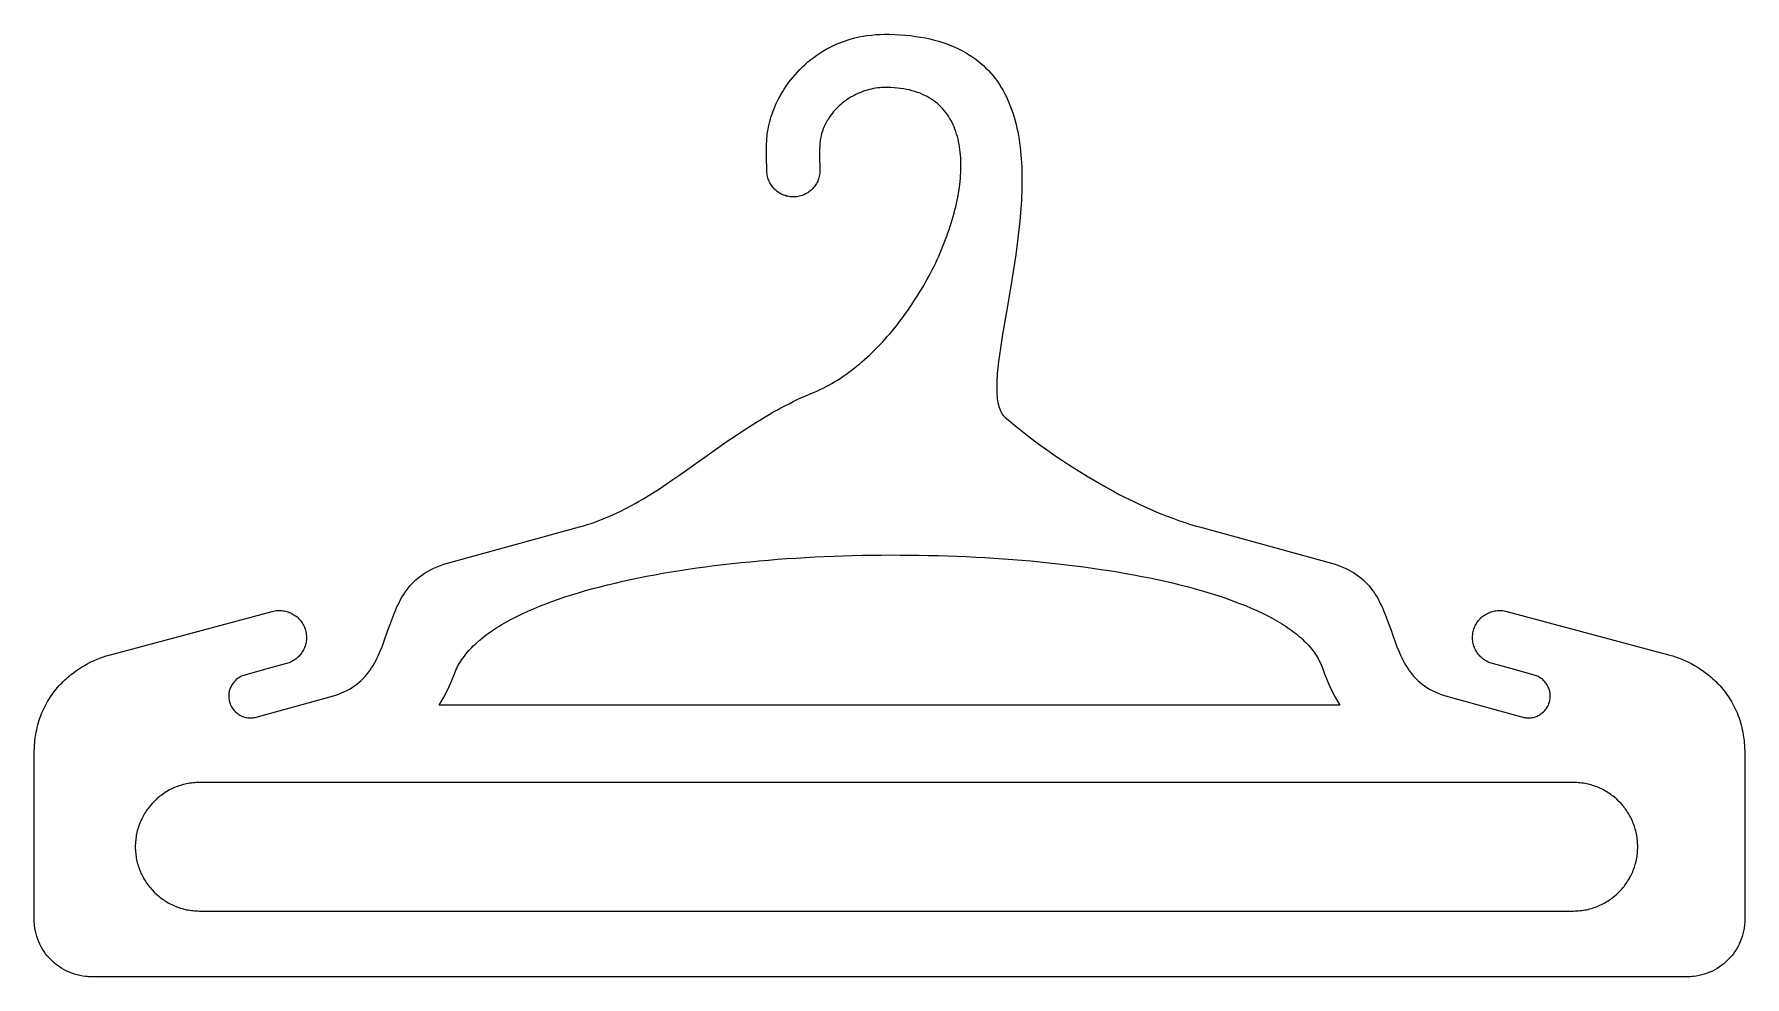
# Model space of a CAD drawing. Extents: x 27 to 2943, y 104 to 2866.
# Drawn here: x 2040.9 to 2390.9, y 1357.7 to 1550.4 of the extents above; entities that cross this region are included whole.
import ezdxf

# ---------------------------------------------------------------- set-up
doc = ezdxf.new("R2010")
doc.units = 0
doc.layers.add('IMPORT_-_HANGER_PACK_EPS', color=18, linetype='CONTINUOUS')

msp = doc.modelspace()

# ---------------------------------------------------------------- linework, layer by layer
at = {"layer": 'IMPORT_-_HANGER_PACK_EPS'}
for points in [[(2201.66, 1522.77), (2201.66, 1522.49), (2201.65, 1522.21), (2201.62, 1521.94), (2201.58, 1521.67), (2201.53, 1521.41), (2201.46, 1521.15), (2201.39, 1520.89), (2201.3, 1520.64), (2201.2, 1520.4), (2201.08, 1520.16), (2200.96, 1519.93), (2200.83, 1519.7), (2200.68, 1519.49), (2200.53, 1519.28), (2200.36, 1519.07), (2200.19, 1518.88), (2200, 1518.69), (2199.81, 1518.52), (2199.61, 1518.35), (2199.4, 1518.19), (2199.19, 1518.04), (2198.96, 1517.91), (2198.73, 1517.78), (2198.5, 1517.66), (2198.25, 1517.56), (2198, 1517.46), (2197.75, 1517.38), (2197.49, 1517.31), (2197.22, 1517.26), (2196.95, 1517.21), (2196.68, 1517.18), (2196.4, 1517.17), (2196.12, 1517.17), (2195.84, 1517.18), (2195.57, 1517.2), (2195.3, 1517.24), (2195.03, 1517.3), (2194.77, 1517.36), (2194.52, 1517.44), (2194.27, 1517.53), (2194.02, 1517.63), (2193.79, 1517.74), (2193.55, 1517.87), (2193.33, 1518), (2193.11, 1518.15), (2192.9, 1518.3), (2192.7, 1518.46), (2192.5, 1518.64), (2192.32, 1518.82), (2192.14, 1519.01), (2191.97, 1519.21), (2191.82, 1519.42), (2191.67, 1519.64), (2191.53, 1519.86), (2191.4, 1520.09), (2191.29, 1520.33), (2191.18, 1520.57), (2191.09, 1520.82), (2191.01, 1521.08), (2190.94, 1521.34), (2190.88, 1521.6), (2190.84, 1521.88), (2190.81, 1522.15), (2190.79, 1522.43), (2190.77, 1523.12), (2190.72, 1524.98), (2190.7, 1525.92), (2190.7, 1526.86), (2190.72, 1527.79), (2190.77, 1528.7), (2190.8, 1529.14), (2190.84, 1529.58), (2190.89, 1530.01), (2190.95, 1530.43), (2191, 1530.7), (2191.06, 1530.97), (2191.16, 1531.51), (2191.28, 1532.04), (2191.41, 1532.57), (2191.54, 1533.09), (2191.69, 1533.6), (2191.86, 1534.1), (2192.03, 1534.59), (2192.21, 1535.08), (2192.43, 1535.62), (2192.66, 1536.15), (2192.91, 1536.68), (2193.17, 1537.2), (2193.45, 1537.71), (2193.74, 1538.22), (2194.04, 1538.73), (2194.36, 1539.22), (2194.77, 1539.83), (2195.19, 1540.43), (2195.63, 1541.02), (2196.09, 1541.59), (2196.57, 1542.16), (2197.06, 1542.71), (2197.57, 1543.25), (2198.1, 1543.77), (2198.64, 1544.28), (2199.2, 1544.77), (2199.78, 1545.25), (2200.38, 1545.71), (2200.99, 1546.15), (2201.61, 1546.57), (2202.26, 1546.98), (2202.92, 1547.37), (2203.6, 1547.73), (2204.29, 1548.08), (2205.01, 1548.41), (2205.74, 1548.71), (2206.48, 1548.99), (2207.25, 1549.25), (2208.03, 1549.48), (2208.83, 1549.7), (2209.64, 1549.88), (2210.47, 1550.04), (2211.32, 1550.18), (2212.19, 1550.28), (2213.07, 1550.37), (2213.97, 1550.42), (2214.89, 1550.44), (2215.83, 1550.44), (2216.98, 1550.4), (2218.09, 1550.34), (2219.18, 1550.25), (2220.24, 1550.15), (2221.26, 1550.01), (2222.26, 1549.86), (2223.23, 1549.68), (2224.17, 1549.48), (2225.08, 1549.26), (2225.97, 1549.01), (2226.82, 1548.75), (2227.65, 1548.46), (2228.46, 1548.15), (2229.23, 1547.82), (2229.98, 1547.48), (2230.71, 1547.11), (2231.41, 1546.73), (2232.08, 1546.32), (2232.73, 1545.9), (2233.36, 1545.46), (2233.96, 1545), (2234.54, 1544.53), (2235.1, 1544.04), (2235.63, 1543.53), (2236.14, 1543), (2236.63, 1542.46), (2237.1, 1541.91), (2237.55, 1541.34), (2237.97, 1540.75), (2238.38, 1540.15), (2238.76, 1539.54), (2239.13, 1538.91), (2239.48, 1538.28), (2239.8, 1537.62), (2240.11, 1536.96), (2240.4, 1536.28), (2240.68, 1535.59), (2240.93, 1534.89), (2241.17, 1534.18), (2241.4, 1533.46), (2241.6, 1532.73), (2241.79, 1531.99), (2241.97, 1531.24), (2242.13, 1530.48), (2242.27, 1529.71), (2242.4, 1528.93), (2242.52, 1528.15), (2242.62, 1527.36), (2242.71, 1526.56), (2242.79, 1525.75), (2242.85, 1524.94), (2242.9, 1524.12), (2242.94, 1523.3), (2242.97, 1522.47), (2242.99, 1521.63), (2243, 1520.79), (2242.99, 1519.95), (2242.98, 1519.1), (2242.96, 1518.25), (2242.92, 1517.4), (2242.88, 1516.54), (2242.83, 1515.68), (2242.71, 1513.95), (2242.56, 1512.22), (2242.38, 1510.49), (2242.18, 1508.76), (2241.95, 1507.03), (2241.72, 1505.31), (2241.46, 1503.6), (2241.2, 1501.9), (2240.92, 1500.21), (2240.36, 1496.9), (2239.8, 1493.69), (2239.27, 1490.6), (2239.02, 1489.1), (2238.78, 1487.65), (2238.57, 1486.23), (2238.37, 1484.87), (2238.2, 1483.55), (2238.06, 1482.28), (2237.95, 1481.06), (2237.9, 1480.47), (2237.87, 1479.9), (2237.84, 1479.35), (2237.83, 1478.8), (2237.82, 1478.28), (2237.82, 1477.77), (2237.84, 1477.27), (2237.86, 1476.8), (2237.9, 1476.34), (2237.95, 1475.89), (2238.01, 1475.47), (2238.08, 1475.06), (2238.16, 1474.68), (2238.26, 1474.31), (2238.37, 1473.96), (2238.5, 1473.63), (2238.64, 1473.32), (2238.79, 1473.03), (2238.96, 1472.76), (2239.15, 1472.51), (2239.35, 1472.29), (2239.57, 1472.09), (2240.48, 1471.31), (2241.44, 1470.52), (2242.42, 1469.73), (2243.44, 1468.93), (2244.48, 1468.12), (2245.56, 1467.31), (2246.66, 1466.5), (2247.79, 1465.68), (2248.94, 1464.87), (2250.12, 1464.06), (2251.32, 1463.25), (2252.54, 1462.44), (2253.78, 1461.65), (2255.04, 1460.86), (2256.31, 1460.07), (2257.61, 1459.3), (2258.91, 1458.55), (2260.23, 1457.8), (2261.56, 1457.08), (2262.9, 1456.36), (2264.25, 1455.67), (2265.61, 1455), (2266.97, 1454.35), (2268.34, 1453.72), (2269.71, 1453.11), (2271.09, 1452.54), (2272.47, 1451.98), (2273.85, 1451.46), (2275.22, 1450.97), (2275.91, 1450.74), (2276.6, 1450.51), (2277.28, 1450.29), (2277.97, 1450.08), (2278.65, 1449.88), (2279.33, 1449.69), (2306.31, 1442.28), (2307.06, 1442.06), (2307.77, 1441.82), (2308.44, 1441.56), (2309.09, 1441.29), (2309.7, 1440.99), (2310.29, 1440.68), (2310.84, 1440.35), (2311.37, 1440), (2311.87, 1439.64), (2312.34, 1439.26), (2312.79, 1438.87), (2313.22, 1438.47), (2313.62, 1438.05), (2314.01, 1437.63), (2314.37, 1437.19), (2314.71, 1436.73), (2315.04, 1436.27), (2315.35, 1435.8), (2315.64, 1435.32), (2315.92, 1434.83), (2316.18, 1434.34), (2316.44, 1433.84), (2316.68, 1433.33), (2316.91, 1432.81), (2317.13, 1432.29), (2317.34, 1431.77), (2317.75, 1430.71), (2318.13, 1429.64), (2318.51, 1428.56), (2318.88, 1427.49), (2319.26, 1426.42), (2319.66, 1425.37), (2319.86, 1424.85), (2320.08, 1424.33), (2320.3, 1423.81), (2320.53, 1423.31), (2320.77, 1422.81), (2321.02, 1422.32), (2321.29, 1421.83), (2321.57, 1421.36), (2321.86, 1420.89), (2322.17, 1420.43), (2322.5, 1419.99), (2322.84, 1419.55), (2323.2, 1419.13), (2323.59, 1418.72), (2323.99, 1418.32), (2324.42, 1417.94), (2324.87, 1417.57), (2325.34, 1417.21), (2325.84, 1416.87), (2326.37, 1416.55), (2326.92, 1416.25), (2327.51, 1415.96), (2328.12, 1415.69), (2328.77, 1415.44), (2329.44, 1415.21), (2330.15, 1415), (2345.45, 1410.8), (2345.67, 1410.74), (2345.89, 1410.7), (2346.11, 1410.67), (2346.33, 1410.65), (2346.56, 1410.64), (2346.78, 1410.64), (2346.99, 1410.66), (2347.21, 1410.68), (2347.42, 1410.71), (2347.64, 1410.76), (2347.84, 1410.81), (2348.05, 1410.88), (2348.25, 1410.95), (2348.45, 1411.03), (2348.64, 1411.13), (2348.83, 1411.23), (2349.01, 1411.34), (2349.19, 1411.46), (2349.37, 1411.59), (2349.53, 1411.72), (2349.69, 1411.86), (2349.85, 1412.02), (2349.99, 1412.18), (2350.13, 1412.34), (2350.26, 1412.52), (2350.38, 1412.7), (2350.5, 1412.88), (2350.6, 1413.08), (2350.7, 1413.28), (2350.79, 1413.49), (2350.86, 1413.7), (2350.93, 1413.92), (2350.98, 1414.14), (2351.03, 1414.36), (2351.06, 1414.59), (2351.08, 1414.81), (2351.09, 1415.03), (2351.08, 1415.25), (2351.07, 1415.47), (2351.05, 1415.68), (2351.01, 1415.9), (2350.97, 1416.11), (2350.92, 1416.32), (2350.85, 1416.52), (2350.78, 1416.72), (2350.69, 1416.92), (2350.6, 1417.12), (2350.5, 1417.3), (2350.39, 1417.49), (2350.27, 1417.67), (2350.14, 1417.84), (2350.01, 1418.01), (2349.86, 1418.17), (2349.71, 1418.32), (2349.55, 1418.47), (2349.39, 1418.6), (2349.21, 1418.73), (2349.03, 1418.86), (2348.84, 1418.97), (2348.65, 1419.08), (2348.45, 1419.17), (2348.24, 1419.26), (2348.03, 1419.34), (2347.81, 1419.4), (2343.74, 1420.52), (2339.25, 1421.75), (2338.98, 1421.83), (2338.72, 1421.93), (2338.46, 1422.04), (2338.21, 1422.16), (2337.97, 1422.29), (2337.73, 1422.43), (2337.51, 1422.58), (2337.29, 1422.74), (2337.09, 1422.91), (2336.89, 1423.1), (2336.7, 1423.29), (2336.52, 1423.49), (2336.35, 1423.69), (2336.2, 1423.91), (2336.05, 1424.13), (2335.91, 1424.36), (2335.79, 1424.59), (2335.67, 1424.83), (2335.57, 1425.08), (2335.48, 1425.33), (2335.4, 1425.58), (2335.33, 1425.84), (2335.27, 1426.1), (2335.23, 1426.37), (2335.2, 1426.64), (2335.19, 1426.91), (2335.18, 1427.18), (2335.19, 1427.45), (2335.22, 1427.73), (2335.26, 1428.01), (2335.31, 1428.28), (2335.38, 1428.56), (2335.46, 1428.83), (2335.56, 1429.09), (2335.66, 1429.35), (2335.78, 1429.6), (2335.91, 1429.84), (2336.05, 1430.07), (2336.21, 1430.3), (2336.37, 1430.51), (2336.54, 1430.72), (2336.72, 1430.91), (2336.91, 1431.1), (2337.11, 1431.28), (2337.32, 1431.45), (2337.53, 1431.61), (2337.75, 1431.75), (2337.98, 1431.89), (2338.22, 1432.02), (2338.46, 1432.13), (2338.7, 1432.23), (2338.95, 1432.33), (2339.21, 1432.4), (2339.46, 1432.47), (2339.73, 1432.53), (2339.99, 1432.57), (2340.26, 1432.6), (2340.53, 1432.62), (2340.81, 1432.62), (2341.08, 1432.61), (2341.36, 1432.59), (2341.63, 1432.55), (2341.91, 1432.5), (2342.18, 1432.43), (2375.55, 1423.48), (2376.14, 1423.31), (2376.74, 1423.12), (2377.36, 1422.9), (2377.99, 1422.65), (2378.63, 1422.38), (2379.27, 1422.08), (2379.92, 1421.75), (2380.57, 1421.39), (2381.22, 1421.01), (2381.86, 1420.59), (2382.5, 1420.15), (2383.13, 1419.68), (2383.45, 1419.43), (2383.76, 1419.18), (2384.07, 1418.91), (2384.37, 1418.64), (2384.67, 1418.36), (2384.97, 1418.08), (2385.26, 1417.78), (2385.55, 1417.48), (2385.83, 1417.17), (2386.11, 1416.85), (2386.39, 1416.53), (2386.66, 1416.19), (2386.92, 1415.85), (2387.18, 1415.5), (2387.43, 1415.14), (2387.68, 1414.77), (2387.91, 1414.39), (2388.14, 1414.01), (2388.37, 1413.62), (2388.58, 1413.21), (2388.79, 1412.8), (2388.99, 1412.39), (2389.18, 1411.96), (2389.37, 1411.52), (2389.54, 1411.07), (2389.71, 1410.62), (2389.86, 1410.16), (2390.01, 1409.68), (2390.14, 1409.2), (2390.27, 1408.71), (2390.38, 1408.21), (2390.49, 1407.7), (2390.58, 1407.18), (2390.66, 1406.66), (2390.73, 1406.12), (2390.79, 1405.57), (2390.83, 1405.01), (2390.86, 1404.45), (2390.88, 1403.87), (2390.89, 1403.29), (2390.89, 1369.42), (2390.89, 1369.12), (2390.87, 1368.82), (2390.86, 1368.52), (2390.83, 1368.23), (2390.75, 1367.64), (2390.65, 1367.07), (2390.52, 1366.5), (2390.36, 1365.95), (2390.18, 1365.41), (2389.97, 1364.87), (2389.73, 1364.36), (2389.47, 1363.85), (2389.19, 1363.36), (2388.88, 1362.89), (2388.56, 1362.43), (2388.21, 1361.98), (2387.84, 1361.56), (2387.45, 1361.15), (2387.04, 1360.76), (2386.62, 1360.39), (2386.18, 1360.05), (2385.72, 1359.72), (2385.24, 1359.41), (2384.75, 1359.13), (2384.25, 1358.87), (2383.73, 1358.64), (2383.2, 1358.43), (2382.65, 1358.24), (2382.1, 1358.08), (2381.53, 1357.95), (2380.96, 1357.85), (2380.37, 1357.77), (2380.08, 1357.75), (2379.78, 1357.73), (2379.48, 1357.72), (2379.18, 1357.71), (2215.89, 1357.71), (2052.6, 1357.71), (2052.3, 1357.72), (2052, 1357.73), (2051.7, 1357.75), (2051.41, 1357.77), (2050.82, 1357.85), (2050.25, 1357.95), (2049.68, 1358.08), (2049.13, 1358.24), (2048.58, 1358.43), (2048.05, 1358.64), (2047.54, 1358.87), (2047.03, 1359.13), (2046.54, 1359.41), (2046.07, 1359.72), (2045.61, 1360.05), (2045.16, 1360.39), (2044.74, 1360.76), (2044.33, 1361.15), (2043.94, 1361.56), (2043.57, 1361.98), (2043.22, 1362.43), (2042.9, 1362.89), (2042.59, 1363.36), (2042.31, 1363.85), (2042.05, 1364.36), (2041.81, 1364.87), (2041.6, 1365.41), (2041.42, 1365.95), (2041.26, 1366.5), (2041.13, 1367.07), (2041.03, 1367.64), (2040.95, 1368.23), (2040.92, 1368.52), (2040.91, 1368.82), (2040.89, 1369.12), (2040.89, 1369.42), (2040.89, 1403.29), (2040.9, 1403.87), (2040.92, 1404.45), (2040.95, 1405.01), (2040.99, 1405.57), (2041.05, 1406.12), (2041.12, 1406.66), (2041.2, 1407.18), (2041.29, 1407.7), (2041.4, 1408.21), (2041.51, 1408.71), (2041.64, 1409.2), (2041.77, 1409.68), (2041.92, 1410.16), (2042.07, 1410.62), (2042.24, 1411.07), (2042.41, 1411.52), (2042.6, 1411.96), (2042.79, 1412.39), (2042.99, 1412.8), (2043.2, 1413.21), (2043.41, 1413.62), (2043.64, 1414.01), (2043.87, 1414.39), (2044.11, 1414.77), (2044.35, 1415.14), (2044.6, 1415.5), (2044.86, 1415.85), (2045.12, 1416.19), (2045.39, 1416.53), (2045.67, 1416.85), (2045.95, 1417.17), (2046.23, 1417.48), (2046.52, 1417.78), (2046.81, 1418.08), (2047.11, 1418.36), (2047.41, 1418.64), (2047.72, 1418.91), (2048.02, 1419.18), (2048.33, 1419.43), (2048.65, 1419.68), (2049.28, 1420.15), (2049.92, 1420.59), (2050.57, 1421.01), (2051.21, 1421.39), (2051.86, 1421.75), (2052.51, 1422.08), (2053.15, 1422.38), (2053.79, 1422.65), (2054.42, 1422.9), (2055.04, 1423.12), (2055.64, 1423.31), (2056.24, 1423.48), (2089.6, 1432.43), (2089.87, 1432.5), (2090.15, 1432.55), (2090.42, 1432.59), (2090.7, 1432.61), (2090.97, 1432.62), (2091.25, 1432.62), (2091.52, 1432.6), (2091.79, 1432.57), (2092.05, 1432.53), (2092.32, 1432.47), (2092.57, 1432.4), (2092.83, 1432.33), (2093.08, 1432.23), (2093.33, 1432.13), (2093.57, 1432.02), (2093.8, 1431.89), (2094.03, 1431.75), (2094.25, 1431.61), (2094.46, 1431.45), (2094.67, 1431.28), (2094.87, 1431.1), (2095.06, 1430.91), (2095.24, 1430.72), (2095.41, 1430.51), (2095.57, 1430.3), (2095.73, 1430.07), (2095.87, 1429.84), (2096, 1429.6), (2096.12, 1429.35), (2096.22, 1429.09), (2096.32, 1428.83), (2096.4, 1428.56), (2096.47, 1428.28), (2096.52, 1428.01), (2096.56, 1427.73), (2096.59, 1427.45), (2096.6, 1427.18), (2096.6, 1426.91), (2096.58, 1426.64), (2096.55, 1426.37), (2096.51, 1426.1), (2096.45, 1425.84), (2096.38, 1425.58), (2096.3, 1425.33), (2096.21, 1425.08), (2096.11, 1424.83), (2095.99, 1424.59), (2095.87, 1424.36), (2095.73, 1424.13), (2095.58, 1423.91), (2095.43, 1423.69), (2095.26, 1423.49), (2095.08, 1423.29), (2094.89, 1423.1), (2094.69, 1422.91), (2094.49, 1422.74), (2094.27, 1422.58), (2094.05, 1422.43), (2093.81, 1422.29), (2093.57, 1422.16), (2093.32, 1422.04), (2093.07, 1421.93), (2092.8, 1421.83), (2092.53, 1421.75), (2088.04, 1420.52), (2083.97, 1419.4), (2083.75, 1419.34), (2083.54, 1419.26), (2083.33, 1419.17), (2083.13, 1419.08), (2082.94, 1418.97), (2082.75, 1418.86), (2082.57, 1418.73), (2082.39, 1418.6), (2082.23, 1418.47), (2082.07, 1418.32), (2081.92, 1418.17), (2081.77, 1418.01), (2081.64, 1417.84), (2081.51, 1417.67), (2081.39, 1417.49), (2081.28, 1417.3), (2081.18, 1417.12), (2081.09, 1416.92), (2081, 1416.72), (2080.93, 1416.52), (2080.87, 1416.32), (2080.81, 1416.11), (2080.77, 1415.9), (2080.73, 1415.68), (2080.71, 1415.47), (2080.7, 1415.25), (2080.69, 1415.03), (2080.7, 1414.81), (2080.72, 1414.59), (2080.75, 1414.36), (2080.8, 1414.14), (2080.85, 1413.92), (2080.92, 1413.7), (2080.99, 1413.49), (2081.08, 1413.28), (2081.18, 1413.08), (2081.28, 1412.88), (2081.4, 1412.7), (2081.52, 1412.52), (2081.65, 1412.34), (2081.79, 1412.18), (2081.93, 1412.02), (2082.09, 1411.86), (2082.25, 1411.72), (2082.41, 1411.59), (2082.59, 1411.46), (2082.77, 1411.34), (2082.95, 1411.23), (2083.14, 1411.13), (2083.33, 1411.03), (2083.53, 1410.95), (2083.73, 1410.88), (2083.94, 1410.81), (2084.15, 1410.76), (2084.36, 1410.71), (2084.57, 1410.68), (2084.79, 1410.66), (2085.01, 1410.64), (2085.23, 1410.64), (2085.45, 1410.65), (2085.67, 1410.67), (2085.89, 1410.7), (2086.11, 1410.74), (2086.33, 1410.8), (2101.63, 1415), (2102.34, 1415.21), (2103.01, 1415.44), (2103.66, 1415.69), (2104.27, 1415.96), (2104.86, 1416.25), (2105.41, 1416.55), (2105.94, 1416.87), (2106.44, 1417.21), (2106.91, 1417.57), (2107.36, 1417.94), (2107.79, 1418.32), (2108.2, 1418.72), (2108.58, 1419.13), (2108.94, 1419.55), (2109.29, 1419.99), (2109.61, 1420.43), (2109.92, 1420.89), (2110.21, 1421.36), (2110.49, 1421.83), (2110.76, 1422.32), (2111.01, 1422.81), (2111.25, 1423.31), (2111.48, 1423.81), (2111.7, 1424.33), (2111.92, 1424.85), (2112.12, 1425.37), (2112.52, 1426.42), (2113.27, 1428.56), (2113.65, 1429.64), (2114.03, 1430.71), (2114.44, 1431.77), (2114.65, 1432.29), (2114.87, 1432.81), (2115.1, 1433.33), (2115.35, 1433.84), (2115.6, 1434.34), (2115.86, 1434.83), (2116.14, 1435.32), (2116.43, 1435.8), (2116.74, 1436.27), (2117.07, 1436.73), (2117.41, 1437.19), (2117.78, 1437.63), (2118.16, 1438.05), (2118.56, 1438.47), (2118.99, 1438.87), (2119.44, 1439.26), (2119.91, 1439.64), (2120.41, 1440), (2120.94, 1440.35), (2121.5, 1440.68), (2122.08, 1440.99), (2122.69, 1441.29), (2123.34, 1441.56), (2124.01, 1441.82), (2124.72, 1442.06), (2125.47, 1442.28), (2152.45, 1449.69), (2153.25, 1449.92), (2154.05, 1450.16), (2154.84, 1450.42), (2155.62, 1450.69), (2156.4, 1450.98), (2157.17, 1451.28), (2157.93, 1451.59), (2158.68, 1451.91), (2159.44, 1452.25), (2160.18, 1452.59), (2160.92, 1452.95), (2161.65, 1453.32), (2162.38, 1453.7), (2163.11, 1454.09), (2163.83, 1454.48), (2164.55, 1454.89), (2165.26, 1455.31), (2165.98, 1455.73), (2167.39, 1456.6), (2168.8, 1457.5), (2170.2, 1458.42), (2171.59, 1459.37), (2172.99, 1460.33), (2175.78, 1462.3), (2178.59, 1464.31), (2180.02, 1465.32), (2181.45, 1466.33), (2182.9, 1467.34), (2184.37, 1468.34), (2185.85, 1469.33), (2187.36, 1470.31), (2188.9, 1471.27), (2189.67, 1471.74), (2190.46, 1472.21), (2191.25, 1472.67), (2192.05, 1473.13), (2192.86, 1473.58), (2193.67, 1474.03), (2194.5, 1474.46), (2195.33, 1474.89), (2196.17, 1475.31), (2197.02, 1475.72), (2197.88, 1476.13), (2198.76, 1476.52), (2199.64, 1476.91), (2200.53, 1477.28), (2201.13, 1477.54), (2201.72, 1477.81), (2202.31, 1478.09), (2202.9, 1478.39), (2203.49, 1478.7), (2204.07, 1479.02), (2204.65, 1479.36), (2205.23, 1479.72), (2205.8, 1480.08), (2206.37, 1480.46), (2206.94, 1480.85), (2207.5, 1481.26), (2208.06, 1481.67), (2208.62, 1482.1), (2209.17, 1482.54), (2209.72, 1482.99), (2210.26, 1483.45), (2210.8, 1483.92), (2211.34, 1484.41), (2211.87, 1484.9), (2212.39, 1485.4), (2212.91, 1485.91), (2213.43, 1486.43), (2213.94, 1486.96), (2214.44, 1487.5), (2214.94, 1488.05), (2215.44, 1488.61), (2215.93, 1489.17), (2216.41, 1489.74), (2216.89, 1490.32), (2217.36, 1490.91), (2217.83, 1491.5), (2218.28, 1492.1), (2218.74, 1492.71), (2219.18, 1493.32), (2219.62, 1493.94), (2220.06, 1494.56), (2220.48, 1495.19), (2220.9, 1495.83), (2221.31, 1496.46), (2221.72, 1497.11), (2222.12, 1497.75), (2222.51, 1498.41), (2222.89, 1499.06), (2223.26, 1499.72), (2223.63, 1500.38), (2223.99, 1501.05), (2224.34, 1501.71), (2224.68, 1502.38), (2225.01, 1503.05), (2225.34, 1503.73), (2225.65, 1504.4), (2225.96, 1505.08), (2226.26, 1505.75), (2226.55, 1506.43), (2226.83, 1507.11), (2227.1, 1507.79), (2227.37, 1508.47), (2227.62, 1509.14), (2227.86, 1509.82), (2228.09, 1510.5), (2228.32, 1511.17), (2228.53, 1511.84), (2228.73, 1512.52), (2228.93, 1513.19), (2229.11, 1513.85), (2229.28, 1514.52), (2229.44, 1515.18), (2229.59, 1515.84), (2229.73, 1516.49), (2229.86, 1517.15), (2229.98, 1517.8), (2230.08, 1518.44), (2230.18, 1519.08), (2230.26, 1519.71), (2230.33, 1520.34), (2230.39, 1520.97), (2230.44, 1521.59), (2230.47, 1522.2), (2230.5, 1522.81), (2230.51, 1523.41), (2230.5, 1524), (2230.49, 1524.59), (2230.46, 1525.17), (2230.42, 1525.74), (2230.37, 1526.31), (2230.31, 1526.87), (2230.23, 1527.42), (2230.13, 1527.96), (2230.03, 1528.49), (2229.91, 1529.01), (2229.78, 1529.52), (2229.63, 1530.03), (2229.47, 1530.52), (2229.29, 1531.01), (2229.1, 1531.48), (2228.9, 1531.94), (2228.68, 1532.4), (2228.45, 1532.84), (2228.2, 1533.27), (2227.94, 1533.68), (2227.66, 1534.09), (2227.37, 1534.48), (2227.06, 1534.86), (2226.74, 1535.23), (2226.4, 1535.59), (2226.05, 1535.93), (2225.68, 1536.26), (2225.29, 1536.57), (2224.89, 1536.87), (2224.48, 1537.16), (2224.04, 1537.43), (2223.59, 1537.69), (2223.12, 1537.93), (2222.64, 1538.15), (2222.14, 1538.36), (2221.62, 1538.56), (2221.09, 1538.73), (2220.54, 1538.89), (2219.97, 1539.04), (2219.39, 1539.16), (2218.78, 1539.27), (2218.16, 1539.37), (2217.52, 1539.44), (2216.87, 1539.49), (2216.19, 1539.53), (2215.5, 1539.55), (2214.79, 1539.55), (2214.76, 1539.55), (2214.33, 1539.53), (2213.9, 1539.5), (2213.48, 1539.45), (2213.05, 1539.39), (2212.63, 1539.32), (2212.21, 1539.23), (2211.8, 1539.14), (2211.39, 1539.03), (2210.98, 1538.91), (2210.58, 1538.77), (2210.18, 1538.63), (2209.79, 1538.48), (2209.41, 1538.31), (2209.03, 1538.13), (2208.65, 1537.94), (2208.28, 1537.74), (2207.92, 1537.54), (2207.57, 1537.32), (2207.22, 1537.09), (2206.88, 1536.85), (2206.55, 1536.6), (2206.22, 1536.34), (2205.91, 1536.08), (2205.6, 1535.8), (2205.3, 1535.52), (2205.01, 1535.22), (2204.73, 1534.92), (2204.46, 1534.61), (2204.2, 1534.3), (2203.94, 1533.97), (2203.7, 1533.64), (2203.47, 1533.3), (2203.31, 1533.04), (2203.16, 1532.78), (2203.01, 1532.52), (2202.86, 1532.25), (2202.73, 1531.97), (2202.6, 1531.69), (2202.47, 1531.41), (2202.35, 1531.12), (2202.17, 1530.62), (2202.01, 1530.13), (2201.88, 1529.64), (2201.77, 1529.15), (2201.73, 1528.77), (2201.69, 1528.5), (2201.66, 1528.21), (2201.61, 1527.61), (2201.59, 1526.96), (2201.58, 1526.28), (2201.58, 1525.59), (2201.6, 1524.88), (2201.64, 1523.46), (2201.66, 1522.77)], [(2308, 1413.24), (2123.78, 1413.24), (2124.72, 1414.9), (2125.56, 1416.58), (2126.26, 1418.17), (2126.86, 1419.64), (2127, 1420.02), (2127.17, 1420.4), (2127.34, 1420.77), (2127.53, 1421.14), (2127.73, 1421.51), (2127.94, 1421.87), (2128.17, 1422.24), (2128.4, 1422.59), (2128.65, 1422.95), (2128.92, 1423.3), (2129.19, 1423.65), (2129.47, 1424), (2129.77, 1424.34), (2130.08, 1424.68), (2130.4, 1425.02), (2130.73, 1425.35), (2131.08, 1425.68), (2131.43, 1426.01), (2131.8, 1426.33), (2132.18, 1426.66), (2132.56, 1426.98), (2132.96, 1427.29), (2133.37, 1427.6), (2133.79, 1427.91), (2134.23, 1428.22), (2134.67, 1428.53), (2135.12, 1428.83), (2135.58, 1429.12), (2136.05, 1429.42), (2136.54, 1429.71), (2137.03, 1430), (2137.53, 1430.29), (2138.57, 1430.85), (2139.64, 1431.4), (2140.75, 1431.94), (2141.89, 1432.47), (2143.07, 1432.98), (2144.29, 1433.48), (2145.54, 1433.98), (2146.83, 1434.45), (2148.14, 1434.92), (2149.49, 1435.38), (2150.87, 1435.82), (2152.28, 1436.25), (2153.72, 1436.67), (2155.19, 1437.08), (2156.68, 1437.48), (2158.2, 1437.86), (2159.75, 1438.23), (2161.32, 1438.59), (2162.92, 1438.94), (2164.54, 1439.28), (2166.18, 1439.6), (2167.85, 1439.92), (2169.53, 1440.22), (2171.24, 1440.51), (2172.96, 1440.79), (2174.71, 1441.05), (2176.47, 1441.31), (2178.25, 1441.55), (2180.04, 1441.78), (2181.85, 1442), (2183.68, 1442.21), (2185.52, 1442.4), (2187.37, 1442.59), (2189.23, 1442.76), (2191.11, 1442.92), (2192.99, 1443.07), (2194.89, 1443.21), (2196.79, 1443.34), (2198.7, 1443.45), (2200.62, 1443.55), (2202.54, 1443.64), (2204.47, 1443.72), (2206.41, 1443.79), (2208.35, 1443.85), (2210.29, 1443.89), (2212.23, 1443.92), (2214.18, 1443.95), (2216.12, 1443.96), (2218.07, 1443.95), (2220.01, 1443.94), (2221.96, 1443.92), (2223.9, 1443.88), (2225.83, 1443.83), (2227.76, 1443.77), (2229.69, 1443.7), (2231.61, 1443.62), (2233.53, 1443.53), (2235.43, 1443.42), (2237.33, 1443.31), (2239.22, 1443.18), (2241.1, 1443.04), (2242.97, 1442.89), (2244.82, 1442.73), (2246.67, 1442.55), (2248.5, 1442.37), (2250.31, 1442.17), (2252.12, 1441.97), (2253.9, 1441.75), (2255.67, 1441.52), (2257.42, 1441.27), (2259.16, 1441.02), (2260.87, 1440.76), (2262.56, 1440.48), (2264.24, 1440.19), (2265.89, 1439.9), (2267.52, 1439.59), (2269.13, 1439.27), (2270.71, 1438.93), (2272.27, 1438.59), (2273.8, 1438.24), (2275.31, 1437.87), (2276.78, 1437.49), (2278.23, 1437.1), (2279.66, 1436.7), (2281.05, 1436.29), (2282.41, 1435.87), (2283.74, 1435.44), (2285.04, 1434.99), (2286.3, 1434.54), (2287.53, 1434.07), (2288.73, 1433.6), (2289.89, 1433.11), (2291.02, 1432.61), (2292.1, 1432.1), (2293.15, 1431.57), (2294.17, 1431.04), (2295.14, 1430.5), (2295.61, 1430.22), (2296.07, 1429.94), (2296.52, 1429.66), (2296.96, 1429.37), (2297.39, 1429.09), (2297.81, 1428.8), (2298.22, 1428.5), (2298.61, 1428.21), (2299, 1427.91), (2299.38, 1427.61), (2299.74, 1427.3), (2300.09, 1427), (2300.43, 1426.69), (2300.76, 1426.37), (2301.08, 1426.06), (2301.39, 1425.74), (2301.69, 1425.42), (2301.97, 1425.1), (2302.24, 1424.77), (2302.5, 1424.44), (2302.75, 1424.11), (2302.98, 1423.78), (2303.21, 1423.44), (2303.42, 1423.1), (2303.62, 1422.76), (2303.8, 1422.41), (2303.97, 1422.06), (2304.13, 1421.71), (2304.28, 1421.36), (2304.42, 1421), (2304.92, 1419.64), (2305.52, 1418.17), (2306.22, 1416.58), (2307.06, 1414.9)], [(2215.89, 1397.43), (2074.71, 1397.43), (2074.37, 1397.43), (2074.04, 1397.41), (2073.7, 1397.39), (2073.37, 1397.36), (2073.04, 1397.32), (2072.72, 1397.28), (2072.39, 1397.22), (2072.07, 1397.16), (2071.75, 1397.09), (2071.44, 1397.02), (2071.13, 1396.93), (2070.82, 1396.84), (2070.51, 1396.74), (2070.21, 1396.63), (2069.91, 1396.52), (2069.61, 1396.39), (2069.32, 1396.27), (2069.03, 1396.13), (2068.75, 1395.99), (2068.46, 1395.84), (2068.19, 1395.68), (2067.91, 1395.52), (2067.65, 1395.35), (2067.38, 1395.18), (2067.12, 1395), (2066.87, 1394.81), (2066.62, 1394.62), (2066.37, 1394.42), (2065.89, 1394.01), (2065.44, 1393.57), (2065, 1393.12), (2064.59, 1392.64), (2064.39, 1392.39), (2064.2, 1392.14), (2064.01, 1391.89), (2063.83, 1391.63), (2063.65, 1391.36), (2063.49, 1391.09), (2063.32, 1390.82), (2063.17, 1390.54), (2063.02, 1390.26), (2062.88, 1389.98), (2062.74, 1389.69), (2062.61, 1389.4), (2062.49, 1389.1), (2062.38, 1388.8), (2062.27, 1388.5), (2062.17, 1388.19), (2062.08, 1387.88), (2061.99, 1387.57), (2061.92, 1387.25), (2061.85, 1386.94), (2061.78, 1386.61), (2061.73, 1386.29), (2061.68, 1385.96), (2061.65, 1385.64), (2061.62, 1385.3), (2061.59, 1384.97), (2061.58, 1384.64), (2061.58, 1384.3), (2061.58, 1383.96), (2061.59, 1383.62), (2061.62, 1383.29), (2061.65, 1382.96), (2061.68, 1382.63), (2061.73, 1382.31), (2061.78, 1381.98), (2061.85, 1381.66), (2061.92, 1381.34), (2061.99, 1381.03), (2062.08, 1380.71), (2062.17, 1380.4), (2062.27, 1380.1), (2062.38, 1379.79), (2062.49, 1379.5), (2062.61, 1379.2), (2062.74, 1378.91), (2062.88, 1378.62), (2063.02, 1378.33), (2063.17, 1378.05), (2063.32, 1377.77), (2063.49, 1377.5), (2063.65, 1377.23), (2063.83, 1376.97), (2064.01, 1376.71), (2064.2, 1376.45), (2064.39, 1376.2), (2064.59, 1375.96), (2065, 1375.48), (2065.44, 1375.02), (2065.89, 1374.59), (2066.37, 1374.17), (2066.61, 1373.98), (2066.87, 1373.78), (2067.12, 1373.6), (2067.38, 1373.42), (2067.64, 1373.24), (2067.91, 1373.07), (2068.19, 1372.91), (2068.46, 1372.76), (2068.74, 1372.61), (2069.03, 1372.47), (2069.32, 1372.33), (2069.61, 1372.2), (2069.91, 1372.08), (2070.21, 1371.97), (2070.51, 1371.86), (2070.82, 1371.76), (2071.13, 1371.67), (2071.44, 1371.58), (2071.75, 1371.5), (2072.07, 1371.43), (2072.39, 1371.37), (2072.72, 1371.32), (2073.04, 1371.27), (2073.37, 1371.23), (2073.7, 1371.2), (2074.04, 1371.18), (2074.37, 1371.17), (2074.71, 1371.16), (2215.89, 1371.16), (2355.86, 1371.16), (2356.2, 1371.17), (2356.53, 1371.18), (2356.86, 1371.2), (2357.2, 1371.23), (2357.52, 1371.27), (2357.85, 1371.32), (2358.17, 1371.37), (2358.5, 1371.43), (2358.81, 1371.5), (2359.13, 1371.58), (2359.44, 1371.67), (2359.75, 1371.76), (2360.06, 1371.86), (2360.36, 1371.97), (2360.66, 1372.08), (2360.96, 1372.2), (2361.25, 1372.33), (2361.54, 1372.46), (2361.82, 1372.61), (2362.1, 1372.76), (2362.38, 1372.91), (2362.65, 1373.07), (2362.92, 1373.24), (2363.19, 1373.42), (2363.45, 1373.6), (2363.7, 1373.78), (2363.95, 1373.98), (2364.2, 1374.17), (2364.68, 1374.59), (2365.13, 1375.02), (2365.57, 1375.48), (2365.98, 1375.96), (2366.18, 1376.2), (2366.37, 1376.45), (2366.56, 1376.71), (2366.74, 1376.97), (2366.91, 1377.23), (2367.08, 1377.5), (2367.24, 1377.77), (2367.4, 1378.05), (2367.55, 1378.33), (2367.69, 1378.62), (2367.83, 1378.91), (2367.95, 1379.2), (2368.08, 1379.49), (2368.19, 1379.79), (2368.3, 1380.1), (2368.4, 1380.4), (2368.49, 1380.71), (2368.58, 1381.03), (2368.65, 1381.34), (2368.72, 1381.66), (2368.78, 1381.98), (2368.84, 1382.3), (2368.88, 1382.63), (2368.92, 1382.96), (2368.95, 1383.29), (2368.97, 1383.62), (2368.99, 1383.96), (2368.99, 1384.3), (2368.99, 1384.64), (2368.97, 1384.97), (2368.95, 1385.3), (2368.92, 1385.64), (2368.88, 1385.96), (2368.84, 1386.29), (2368.78, 1386.61), (2368.72, 1386.94), (2368.65, 1387.25), (2368.58, 1387.57), (2368.49, 1387.88), (2368.4, 1388.19), (2368.3, 1388.5), (2368.19, 1388.8), (2368.08, 1389.1), (2367.95, 1389.4), (2367.83, 1389.69), (2367.69, 1389.98), (2367.55, 1390.26), (2367.4, 1390.54), (2367.24, 1390.82), (2367.08, 1391.09), (2366.91, 1391.36), (2366.74, 1391.63), (2366.56, 1391.89), (2366.37, 1392.14), (2366.18, 1392.39), (2365.98, 1392.64), (2365.57, 1393.12), (2365.13, 1393.57), (2364.68, 1394.01), (2364.2, 1394.42), (2363.95, 1394.62), (2363.7, 1394.81), (2363.45, 1395), (2363.19, 1395.18), (2362.92, 1395.35), (2362.65, 1395.52), (2362.38, 1395.68), (2362.1, 1395.84), (2361.82, 1395.99), (2361.54, 1396.13), (2361.25, 1396.27), (2360.96, 1396.39), (2360.66, 1396.52), (2360.36, 1396.63), (2360.06, 1396.74), (2359.75, 1396.84), (2359.44, 1396.93), (2359.13, 1397.02), (2358.81, 1397.09), (2358.5, 1397.16), (2358.17, 1397.22), (2357.85, 1397.28), (2357.52, 1397.32), (2357.2, 1397.36), (2356.86, 1397.39), (2356.53, 1397.41), (2356.2, 1397.43), (2355.86, 1397.43)]]:
    msp.add_lwpolyline(points, close=True, dxfattribs=at)

doc.saveas('drawing.dxf')
